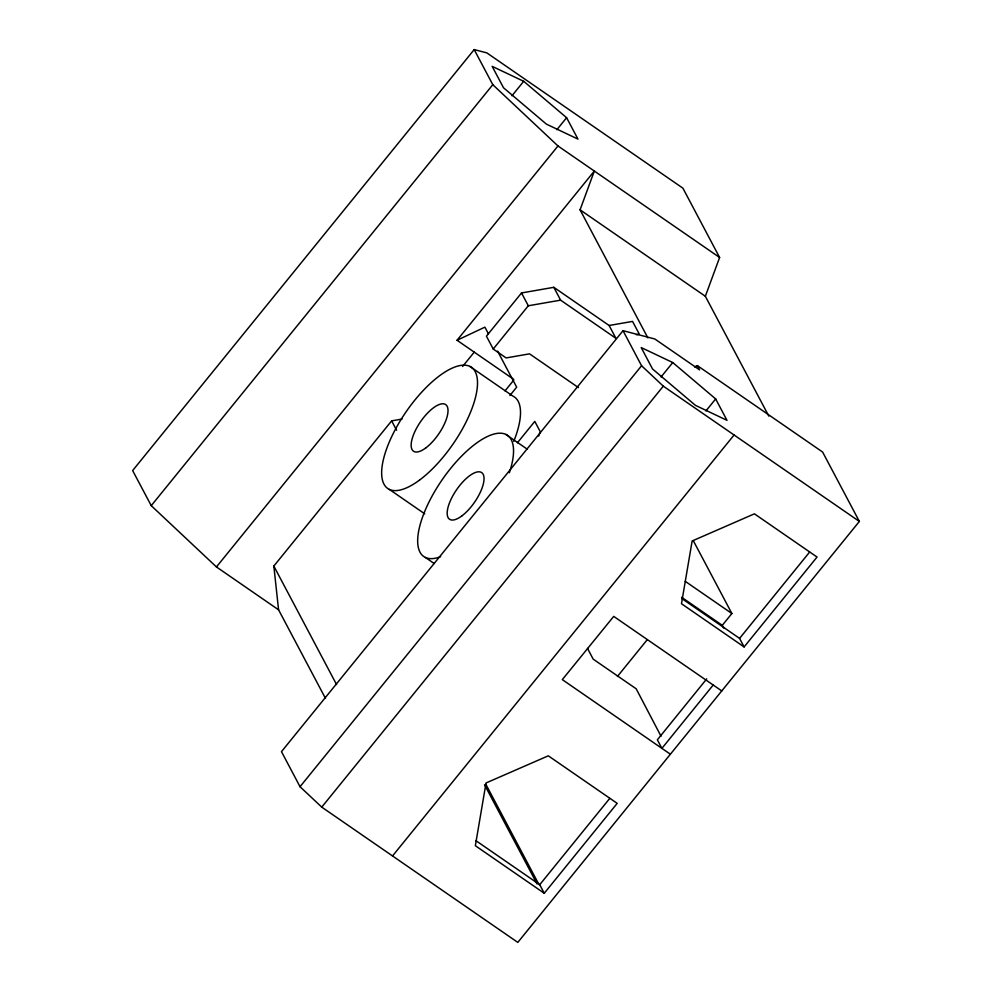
<?xml version="1.0" encoding="UTF-8"?>
<svg xmlns="http://www.w3.org/2000/svg" width="992" height="992" viewBox="0 0 992 992"><rect width="100%" height="100%" fill="white"/><g stroke="black" fill="none" stroke-linecap="round" stroke-linejoin="round"><path stroke-width="1.49" d="M647.85 337.863L580.072 209.833L594.332 171.046L457.039 340.268L513.658 379.328M538.681 436.046L540.268 431.731L534.787 421.389L517.402 442.816M768.812 416.119L705.349 296.273L719.609 257.486L682.905 188.17L486.849 52.898L474.188 49.6L132.643 470.568L151.243 505.672L216.442 566.94L278.578 609.82L325.45 698.343M706.738 678.863L657.361 739.821L661.9 748.377L670.394 754.193L859.357 521.432L822.616 452.042L697.339 365.602L694.549 366.916M713.198 685.026L661.9 748.377L562.315 679.619L613.713 616.392L721.804 690.953M670.394 754.193L517.812 942.4L321.755 807.128L300.03 786.718L281.48 751.651L623.026 330.683L654.832 338.991L699.608 369.88L697.339 365.602M151.243 505.672L492.801 84.704L474.188 49.6M511.984 95.74L523.702 81.307L566.606 117.701L577.964 139.103L546.406 124.136L503.502 87.755L492.144 66.34L523.702 81.307M556.847 129.729L566.606 117.701M216.442 566.94L557.988 145.973L719.609 257.486M278.578 609.82L273.829 566.072L391.642 420.868L402.045 419.058M553.821 287.32L560.616 300.154L615.92 338.322L609.125 325.488L553.821 287.32L521.519 292.95L486.427 336.189L493.222 349.023L506.131 357.926L529.554 353.846L578.46 387.599M462.607 366.47L474.238 352.135M493.222 349.023L528.314 305.772L560.616 300.154M505.04 390.873L513.757 380.122M509.913 395.498L516.671 387.165L497.6 351.156M300.03 786.718L641.576 365.75L623.026 330.683M661.044 376.985L672.762 362.551L715.666 398.933L727 420.335L695.442 405.356L652.538 368.974L641.204 347.56L672.762 362.551M321.755 807.128L663.301 386.161L859.357 521.432M705.907 410.961L715.666 398.933M392.534 855.96L734.08 434.992M617.433 676.457L647.292 639.642M723.701 628.01L722.288 625.332L731.873 613.515L693.371 540.814M544.261 893.259L475.354 845.717L486.03 782.973L548.291 755.817L617.198 803.359L544.261 893.259L539.735 884.703L609.745 798.411M744.112 646.945L681.479 603.731L692.143 540.987L754.416 513.831L817.048 557.045L744.112 646.945L739.586 638.389L809.596 552.098M457.039 340.268L484.89 327.149L488.424 333.82M609.125 325.488L632.549 321.408L639.344 334.242L636.418 334.75M580.072 209.833L705.349 296.273M469.836 366.395L512.827 396.056A73.631 28.47 -55.4 0 1 513.732 441.378M505.858 434.422L527.347 449.252M685.249 581.349L731.873 613.515M681.591 597.258L722.288 625.332M681.963 598.635L739.586 638.389M389.335 489.403L424.737 513.831M425.345 557.43L434.198 563.543M475.838 840.621L539.735 884.703M492.801 84.704L557.988 145.973M641.576 365.75L663.301 386.161M521.519 292.95L528.314 305.772M391.642 420.868L396.589 430.23M485.906 784.374L538.904 884.467M484.542 784.746L537.069 883.959M273.829 566.072L336.561 684.554M587.512 648.396L593.179 659.134L636.182 688.795L661.019 736.238M440.646 556.673A73.631 28.47 -55.4 0 1 423.658 514.092A73.631 28.47 -55.4 0 1 487.022 436.703A73.631 28.47 -55.4 0 1 509.355 472.762M419.529 480.091A73.631 28.47 -55.4 0 0 475.205 371.678A73.631 28.47 -55.4 0 0 394.022 431.929A73.631 28.47 -55.4 0 0 419.529 480.091M425.717 447.975A28.322 10.949 -55.4 0 0 447.132 406.274A28.322 10.949 -55.4 0 0 415.908 429.449A28.322 10.949 -55.4 0 0 425.717 447.975M461.739 516.001A28.322 10.949 -55.4 0 0 483.154 474.3A28.322 10.949 -55.4 0 0 451.93 497.476A28.322 10.949 -55.4 0 0 461.739 516.001"/></g></svg>
